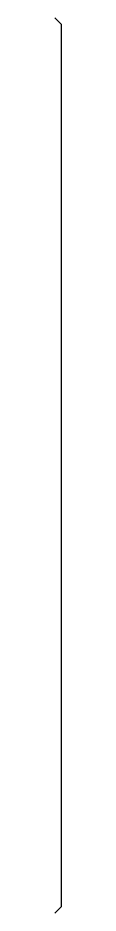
# Model space of a CAD drawing. Extents: x -3080 to 28500, y -1326 to 31609.
# Drawn here: x 2415.06 to 2415.11, y 26393.1 to 26400.1 of the extents above; entities that cross this region are included whole.
import ezdxf

# ---------------------------------------------------------------- set-up
doc = ezdxf.new("R2010")
doc.units = 0
doc.header["$LTSCALE"] = 100
doc.layers.add('0-xref', color=8, linetype='Continuous')
doc.layers.add('188K-SM-07-F10-MECH-CR PIPE-Y2257103$0$AP7P1-SM-08-FNN-120-A(4)-SMP$0$15P6-SM-08-FNN-320-A(10)-UIS-TCM$0$15P6-SM-08-FNN-00-(@10)170308-MIC$0$0-CDS', color=140, linetype='Continuous')

# ---------------------------------------------------------------- blocks, each defined once
blk = doc.blocks.new('188K-SM-07-F10-MECH-CR PIPE-Y2257103$0$CDS-WET')
at = {"layer": '188K-SM-07-F10-MECH-CR PIPE-Y2257103$0$AP7P1-SM-08-FNN-120-A(4)-SMP$0$15P6-SM-08-FNN-320-A(10)-UIS-TCM$0$15P6-SM-08-FNN-00-(@10)170308-MIC$0$0-CDS', "ltscale": 0.1}
for p, q in [((2415.11, -72934.7094), (2415.06, -72934.6594)), ((2415.11, -72934.7094), (2415.11, -72941.6094)), ((2415.11, -72941.6094), (2415.06, -72941.6594)), ((2415.06, -72941.6594), (2415.11, -72941.6094))]:
    blk.add_line(p, q, dxfattribs=at)
blk = doc.blocks.new('188K-SM-07-F10-MECH-CR PIPE-Y2257103')
blk.add_blockref('188K-SM-07-F10-MECH-CR PIPE-Y2257103$0$CDS-WET', (0, 99334.7631))

msp = doc.modelspace()

# ---------------------------------------------------------------- block references
at = {"layer": '0-xref'}
msp.add_blockref('188K-SM-07-F10-MECH-CR PIPE-Y2257103', (0, 0), dxfattribs=at)

doc.saveas('drawing.dxf')
